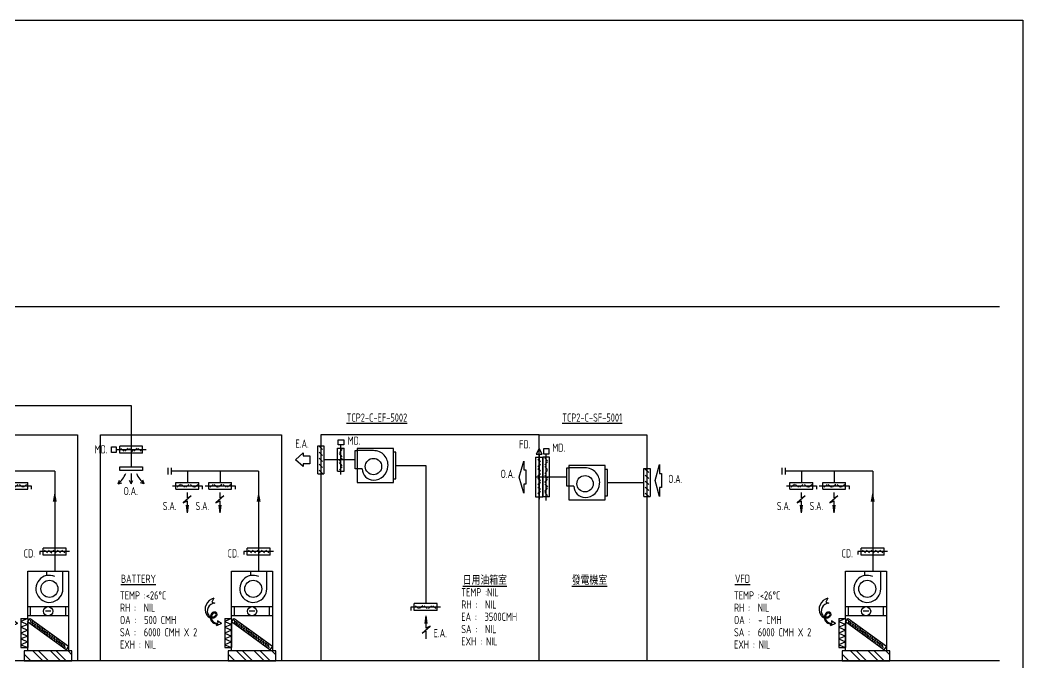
# Model space of a CAD drawing. Extents: x 41366 to 42076, y 84937 to 85507.
# Drawn here: x 41770 to 42076.3, y 85310.8 to 85507.1 of the extents above; entities that cross this region are included whole.
import ezdxf
from ezdxf.enums import TextEntityAlignment as Align

# ---------------------------------------------------------------- set-up
doc = ezdxf.new("R2010")
doc.units = 0
doc.header["$LTSCALE"] = 10
for name, color, linetype in [('A-DETL-01', 1, 'Continuous'), ('ARROW', 91, 'Continuous'), ('ARROW-1', 12, 'Continuous'), ('M-DETL-22', 22, 'Continuous'), ('M-DUCT', 6, 'Continuous'), ('M-DUCT-DAPR', 3, 'Continuous'), ('M-DUCT-FLOW', 2, 'Continuous'), ('M-EQPM-FFU', 3, 'Continuous'), ('M-EXHS-DAPR', 2, 'Continuous'), ('M-EXHS-EQPM', 3, 'Continuous'), ('M-EXHS-TEXT', 4, 'Continuous'), ('M-HVAC-EQPM', 22, 'Continuous'), ('M-HVAC-TEXT', 4, 'Continuous'), ('M-MA-DUCT', 150, 'Continuous'), ('SL', 1, 'Continuous')]:
    doc.layers.add(name, color=color, linetype=linetype)
doc.styles.add('AA-TXT', font='isocp.shx', dxfattribs={"width": 0.8, "bigfont": 'chineset.shx'})
doc.styles.add('STDTEXT', font='isocp.shx', dxfattribs={"bigfont": 'chineset.shx'})

# ---------------------------------------------------------------- blocks, each defined once
blk = doc.blocks.new('VDD')
at = {"layer": 'M-DETL-22'}
for p, q in [((-31.4, -9.4), (-44.9, -20.6)), ((-13.3, -20.6), (-26.8, -9.4)), ((-6.7, -20.6), (6.7, -9.4)), ((25.7, -20.6), (12.3, -9.4)), ((30.9, -20.6), (44.3, -9.4))]:
    blk.add_line(p, q, dxfattribs=at)
at = {"layer": 'M-DETL-22', "const_width": 1.8}
for points in [[(-39.1, -15, 1), (-37.3, -15, 1)], [(-20.9, -15, 1), (-19.1, -15, 1)], [(-0.9, -15, 1), (0.9, -15, 1)], [(18.1, -15, 1), (19.9, -15, 1)], [(36.7, -15, 1), (38.5, -15, 1)]]:
    blk.add_lwpolyline(points, format="xyb", close=True, dxfattribs=at)
at = {"layer": 'M-EXHS-DAPR'}
for p, q in [((-65, -15), (-65, 0)), ((50, 0), (-50, 0)), ((-50, 0), (-50, -30)), ((50, 0), (50, -30)), ((65, -15), (-65, -15)), ((50, -30), (-50, -30))]:
    blk.add_line(p, q, dxfattribs=at)
blk = doc.blocks.new('A$C736A3C6C')
at = {"layer": 'M-DUCT-FLOW'}
for p, q in [((0.52, 5.56), (0.92, 4.24)), ((0.92, 4.24), (1.82, 4.63)), ((7.59, 1.7), (6.25, 1.4)), ((6.25, 1.4), (6.74, 1.01)), ((7.04, 0.12), (6.92, 0.78)), ((7.59, 1.7), (7.04, 0.12))]:
    blk.add_line(p, q, dxfattribs=at)
for centre, radius, start, end in [((3.49, 3.72), 3.49, 148.2926, 255.3353), ((3.57, 2.99), 2.39, 136.7685, 260.7009), ((3.02, 2.46), 2.16, 258.9818, 296.2087), ((3.29, 1.52), 0.897, 263.2815, 301.704), ((4.51, 1.86), 1.18, 115.8626, 185.408), ((5.33, 2.01), 2.01, 187.3911, 322.1263), ((4.51, 1.86), 0.873, 118.7221, 185.408), ((5.34, 2.01), 1.72, 187.6123, 324.6917), ((4.14, 2.12), 0.813, 349.909, 100.4542), ((2.91, 2.28), 1.75, 308.9353, 351.6708), ((4.14, 2.12), 0.506, 349.4581, 95.925), ((2.91, 2.28), 2.05, 309.7232, 351.5183)]:
    blk.add_arc(centre, radius, start, end, dxfattribs=at)
blk = doc.blocks.new('A$C1683610B')
for p, q in [((0, 10.6), (0, 0)), ((-13.4, 0), (-12, 3.7)), ((-13.4, 0), (-9.6, 0.9)), ((0, 0), (-1.8, 3.5)), ((0, 0), (1.8, 3.5)), ((13.4, 0), (9.6, 0.9)), ((13.4, 0), (12, 3.7))]:
    blk.add_line(p, q)
for centre, start, end in [((-28.9, 19.7), 308.2671, 338.6838), ((28.9, 19.7), 201.3162, 231.7329)]:
    blk.add_arc(centre, 25, start, end)
blk = doc.blocks.new('MOI')
blk.add_lwpolyline([(44.2, 12), (44.2, -12), (24.2, -12), (24.2, -20.8), (0, 0), (24.2, 20.8), (24.2, 12)], close=True)
blk = doc.blocks.new('0-S')
at = {"layer": 'M-EXHS-EQPM', "color": 1}
blk.add_lwpolyline([(0, 0), (-291, -79), (-129, -79), (-129, -118), (129, -118), (129, -79), (291, -79), (0, 0)], dxfattribs=at)

msp = doc.modelspace()

# ---------------------------------------------------------------- hatches: boundary and pattern name
at = {"layer": 'M-DUCT-FLOW'}
h = msp.add_hatch(dxfattribs=at)
h.set_pattern_fill('ANSI32', color=256, scale=0.4, style=0)
h.set_pattern_definition([(135, (41855.2677, 85040.9583), (2.694077, 2.694077), []), (135, (41853.4716, 85040.9583), (2.694077, 2.694077), [])])
h.paths.add_polyline_path([(41785.89, 85314.49), (41771.29, 85314.49), (41771.29, 85311.45), (41785.89, 85311.45)])
h = msp.add_hatch(dxfattribs=at)
h.set_pattern_fill('ANSI32', color=256, scale=0.4, style=0)
h.set_pattern_definition([(135, (41917.5405, 85040.9583), (2.694077, 2.694077), []), (135, (41915.7444, 85040.9583), (2.694077, 2.694077), [])])
h.paths.add_polyline_path([(41848.16, 85314.49), (41833.56, 85314.49), (41833.56, 85311.45), (41848.16, 85311.45)])
h = msp.add_hatch(dxfattribs=at)
h.set_pattern_fill('ANSI32', color=256, scale=0.4, style=0)
h.set_pattern_definition([(135, (42105.0774, 85040.9583), (2.694077, 2.694077), []), (135, (42103.2813, 85040.9583), (2.694077, 2.694077), [])])
h.paths.add_polyline_path([(42035.7, 85314.49), (42021.1, 85314.49), (42021.1, 85311.45), (42035.7, 85311.45)])

# ---------------------------------------------------------------- linework, layer by layer
at = {"layer": 'A-DETL-01', "linetype": 'Continuous'}
for p, q in [((42069.17, 85419.53), (41389.94, 85419.53)), ((42069.17, 85311.45), (41389.94, 85311.45))]:
    msp.add_line(p, q, dxfattribs=at)
at = {"layer": 'ARROW'}
for points in [[(41780.64, 85360.07, 1.22, 0, 0), (41780.64, 85363.37, 0, 0, 0)], [(41842.91, 85360.07, 1.22, 0, 0), (41842.91, 85363.37, 0, 0, 0)], [(42030.45, 85360.07, 1.22, 0, 0), (42030.45, 85363.37, 0, 0, 0)]]:
    msp.add_lwpolyline(points, format="xyseb", dxfattribs=at)
at = {"layer": 'DEFPOINTS', "color": 1}
msp.add_lwpolyline([(41365.57, 85507.15), (42076.35, 85507.15), (42076.35, 84936.69), (41365.57, 84936.69)], close=True, dxfattribs=at)
at = {"layer": 'M-DETL-22'}
for p, q in [((41801.76, 85375.53), (41800.82, 85376.32)), ((41803.03, 85376.32), (41802.09, 85375.53)), ((41803.49, 85376.32), (41804.44, 85375.53)), ((41805.77, 85376.32), (41804.83, 85375.53)), ((41806.13, 85376.32), (41807.07, 85375.53)), ((41867.63, 85375.08), (41868.42, 85376.02)), ((41868.42, 85373.81), (41867.63, 85374.75)), ((41868.42, 85373.35), (41867.63, 85372.41)), ((41868.42, 85371.07), (41867.63, 85372.02)), ((41868.42, 85370.71), (41867.63, 85369.77)), ((41931.13, 85372.57), (41930.34, 85373.51)), ((41930.34, 85371.3), (41931.13, 85372.24)), ((41931.13, 85369.9), (41930.34, 85370.84)), ((41930.34, 85368.63), (41931.13, 85369.57)), ((41931.13, 85367.22), (41930.34, 85368.17)), ((41930.34, 85365.96), (41931.13, 85366.9)), ((41930.34, 85365.49), (41931.13, 85364.55)), ((41930.34, 85363.22), (41931.13, 85364.16)), ((41930.34, 85362.86), (41931.13, 85361.92))]:
    msp.add_line(p, q, dxfattribs=at)
at = {"layer": 'M-DETL-22', "const_width": 0.126}
for points in [[(41801.23, 85375.93, -1), (41801.36, 85375.93, -1)], [(41802.5, 85375.93, -1), (41802.63, 85375.93, -1)], [(41803.9, 85375.93, -1), (41804.03, 85375.93, -1)], [(41805.23, 85375.93, -1), (41805.36, 85375.93, -1)], [(41806.54, 85375.93, -1), (41806.66, 85375.93, -1)], [(41868.03, 85375.61, -1), (41868.03, 85375.48, -1)], [(41868.03, 85374.34, -1), (41868.03, 85374.22, -1)], [(41868.03, 85372.94, -1), (41868.03, 85372.81, -1)], [(41868.03, 85371.61, -1), (41868.03, 85371.48, -1)], [(41930.74, 85373.1, 1), (41930.74, 85372.97, 1)], [(41930.74, 85371.83, 1), (41930.74, 85371.71, 1)], [(41868.03, 85370.31, -1), (41868.03, 85370.18, -1)], [(41930.74, 85370.43, 1), (41930.74, 85370.3, 1)], [(41930.74, 85369.16, 1), (41930.74, 85369.04, 1)], [(41930.74, 85367.76, 1), (41930.74, 85367.63, 1)], [(41930.74, 85366.49, 1), (41930.74, 85366.36, 1)], [(41930.74, 85365.09, 1), (41930.74, 85364.96, 1)], [(41930.74, 85363.76, 1), (41930.74, 85363.63, 1)], [(41930.74, 85362.45, 1), (41930.74, 85362.33, 1)]]:
    msp.add_lwpolyline(points, format="xyb", close=True, dxfattribs=at)
at = {"layer": 'M-DUCT'}
for p, q in [((41872.39, 85372.88), (41862.84, 85372.88)), ((41884.78, 85371.15), (41893.94, 85371.15)), ((41893.94, 85371.15), (41893.94, 85328.93)), ((41780.64, 85369.37), (41753.89, 85369.37)), ((41780.64, 85369.37), (41780.64, 85338.81)), ((41815.16, 85370.37), (41815.16, 85368.37)), ((41816.16, 85370.37), (41816.16, 85368.37)), ((41842.91, 85369.37), (41816.16, 85369.37)), ((41821.16, 85369.37), (41821.16, 85365.95)), ((41831.16, 85369.37), (41831.16, 85365.95)), ((41842.91, 85369.37), (41842.91, 85338.81)), ((41937.02, 85367.6), (41927.48, 85367.6)), ((42002.7, 85370.37), (42002.7, 85368.37)), ((42003.7, 85370.37), (42003.7, 85368.37)), ((42030.45, 85369.37), (42003.7, 85369.37)), ((42008.7, 85369.37), (42008.7, 85365.95)), ((42018.7, 85369.37), (42018.7, 85365.95)), ((42030.45, 85369.37), (42030.45, 85338.81)), ((41949.42, 85365.88), (41960.57, 85365.88)), ((41961.49, 85365.88), (41961.52, 85365.88))]:
    msp.add_line(p, q, dxfattribs=at)
at = {"layer": 'M-DUCT-DAPR'}
for p, q in [((41927.48, 85373.68), (41927.48, 85361.53)), ((41927.48, 85373.68), (41929.69, 85373.68)), ((41928.58, 85376.34), (41927.68, 85374.54)), ((41927.68, 85374.54), (41929.48, 85374.54)), ((41929.48, 85374.54), (41928.58, 85376.34)), ((41928.58, 85374.54), (41928.58, 85360.8)), ((41929.69, 85373.68), (41929.69, 85361.53)), ((41928.99, 85372.22), (41928.17, 85372.91)), ((41928.99, 85371.43), (41928.17, 85370.74)), ((41928.99, 85369.38), (41928.17, 85370.07)), ((41928.99, 85368.6), (41928.17, 85367.91)), ((41928.17, 85367.23), (41928.99, 85366.54)), ((41928.99, 85365.9), (41928.17, 85365.21)), ((41928.17, 85364.54), (41928.99, 85363.85)), ((41927.48, 85361.53), (41929.69, 85361.53)), ((41928.99, 85363.21), (41928.17, 85362.52))]:
    msp.add_line(p, q, dxfattribs=at)
for centre, start, end in [((41928.58, 85372.56), 90, 270), ((41928.58, 85371.09), 90, 270), ((41928.58, 85372.56), 270, 90), ((41928.58, 85371.09), 270, 90), ((41928.58, 85369.73), 90, 270), ((41928.58, 85368.25), 90, 270), ((41928.58, 85369.73), 270, 90), ((41928.58, 85368.25), 270, 90), ((41928.58, 85366.89), 0, 180), ((41928.58, 85366.89), 180, 0), ((41928.58, 85365.56), 90, 270), ((41928.58, 85365.56), 270, 90), ((41928.58, 85364.2), 0, 180), ((41928.58, 85364.2), 180, 0), ((41928.58, 85362.86), 90, 270), ((41928.58, 85362.86), 270, 90)]:
    msp.add_arc(centre, 0.103, start, end, dxfattribs=at)
at = {"layer": 'M-DUCT-FLOW'}
for p, q in [((41776.09, 85344.84), (41776.09, 85343.98)), ((41785.19, 85344.84), (41776.09, 85344.84)), ((41777.14, 85343.79), (41777.14, 85345.89)), ((41784.14, 85345.89), (41777.14, 85345.89)), ((41784.14, 85343.79), (41777.14, 85343.79)), ((41778.44, 85344.44), (41777.5, 85345.23)), ((41778.77, 85345.23), (41779.71, 85344.44)), ((41780.17, 85345.23), (41781.11, 85344.44)), ((41781.5, 85345.23), (41782.44, 85344.44)), ((41782.8, 85345.23), (41783.74, 85344.44)), ((41784.14, 85343.79), (41784.14, 85345.89)), ((41838.37, 85344.84), (41838.37, 85343.98)), ((41847.46, 85344.84), (41838.37, 85344.84)), ((41839.42, 85343.79), (41839.42, 85345.89)), ((41846.41, 85345.89), (41839.42, 85345.89)), ((41846.41, 85343.79), (41839.42, 85343.79)), ((41840.71, 85344.44), (41839.77, 85345.23)), ((41841.04, 85345.23), (41841.98, 85344.44)), ((41842.44, 85345.23), (41843.38, 85344.44)), ((41843.78, 85345.23), (41844.72, 85344.44)), ((41845.08, 85345.23), (41846.02, 85344.44)), ((41846.41, 85343.79), (41846.41, 85345.89)), ((42025.9, 85344.84), (42025.9, 85343.98)), ((42035, 85344.84), (42025.9, 85344.84)), ((42026.95, 85343.79), (42026.95, 85345.89)), ((42033.95, 85345.89), (42026.95, 85345.89)), ((42033.95, 85343.79), (42026.95, 85343.79)), ((42028.25, 85344.44), (42027.31, 85345.23)), ((42028.58, 85345.23), (42029.52, 85344.44)), ((42029.98, 85345.23), (42030.92, 85344.44)), ((42031.31, 85345.23), (42032.25, 85344.44)), ((42032.61, 85345.23), (42033.55, 85344.44)), ((42033.95, 85343.79), (42033.95, 85345.89)), ((41772.37, 85314.49), (41772.37, 85323.05)), ((41834.64, 85314.49), (41834.64, 85323.05)), ((42022.18, 85314.49), (42022.18, 85323.05))]:
    msp.add_line(p, q, dxfattribs=at)
at = {"layer": 'M-DUCT-FLOW', "const_width": 0.126}
for points in [[(41777.91, 85344.84, -1), (41778.03, 85344.84, -1)], [(41779.17, 85344.84, -1), (41779.3, 85344.84, -1)], [(41780.58, 85344.84, -1), (41780.7, 85344.84, -1)], [(41781.91, 85344.84, -1), (41782.04, 85344.84, -1)], [(41783.21, 85344.84, -1), (41783.34, 85344.84, -1)], [(41840.18, 85344.84, -1), (41840.31, 85344.84, -1)], [(41841.45, 85344.84, -1), (41841.57, 85344.84, -1)], [(41842.85, 85344.84, -1), (41842.98, 85344.84, -1)], [(41844.18, 85344.84, -1), (41844.31, 85344.84, -1)], [(41845.48, 85344.84, -1), (41845.61, 85344.84, -1)], [(42027.72, 85344.84, -1), (42027.84, 85344.84, -1)], [(42028.98, 85344.84, -1), (42029.11, 85344.84, -1)], [(42030.39, 85344.84, -1), (42030.51, 85344.84, -1)], [(42031.72, 85344.84, -1), (42031.85, 85344.84, -1)], [(42033.02, 85344.84, -1), (42033.15, 85344.84, -1)]]:
    msp.add_lwpolyline(points, format="xyb", close=True, dxfattribs=at)
at = {"layer": 'M-DUCT-FLOW'}
for points in [[(41785.89, 85314.49), (41771.29, 85314.49), (41771.29, 85311.45), (41785.89, 85311.45)], [(41848.16, 85314.49), (41833.56, 85314.49), (41833.56, 85311.45), (41848.16, 85311.45)], [(42035.7, 85314.49), (42021.1, 85314.49), (42021.1, 85311.45), (42035.7, 85311.45)]]:
    msp.add_lwpolyline(points, close=True, dxfattribs=at)
at = {"layer": 'M-EQPM-FFU'}
for p, q in [((41860.95, 85377.15), (41862.84, 85377.15)), ((41860.95, 85368.6), (41860.95, 85377.15)), ((41860.95, 85368.6), (41860.95, 85377.15)), ((41862.84, 85377.15), (41862.84, 85368.6)), ((41927.48, 85373.68), (41927.48, 85361.53)), ((41860.95, 85368.6), (41862.84, 85368.6)), ((41960.57, 85370.16), (41962.47, 85370.16)), ((41960.57, 85361.61), (41960.57, 85370.16)), ((41960.57, 85361.61), (41960.57, 85370.16)), ((41962.47, 85370.16), (41962.47, 85361.61)), ((41960.57, 85361.61), (41962.47, 85361.61))]:
    msp.add_line(p, q, dxfattribs=at)
at = {"layer": 'M-EXHS-DAPR'}
for p, q in [((41807.46, 85376.98), (41800.47, 85376.98)), ((41800.47, 85374.88), (41800.47, 85376.98)), ((41807.46, 85374.88), (41807.46, 85376.98)), ((41868.03, 85368.33), (41868.03, 85377.43)), ((41808.51, 85375.93), (41799.42, 85375.93)), ((41807.46, 85374.88), (41800.47, 85374.88)), ((41866.98, 85369.38), (41866.98, 85376.38)), ((41866.98, 85376.38), (41869.08, 85376.38)), ((41869.08, 85369.38), (41869.08, 85376.38)), ((41929.69, 85361.53), (41929.69, 85373.68)), ((41931.79, 85373.68), (41929.69, 85373.68)), ((41930.74, 85360.48), (41930.74, 85374.73)), ((41931.79, 85361.53), (41931.79, 85373.68)), ((41866.98, 85369.38), (41869.08, 85369.38)), ((41931.79, 85361.53), (41929.69, 85361.53))]:
    msp.add_line(p, q, dxfattribs=at)
for points in [[(41797.92, 85376.8), (41799.42, 85376.8), (41799.42, 85375.06), (41797.92, 85375.06)], [(41868.9, 85378.92), (41868.9, 85377.43), (41867.16, 85377.43), (41867.16, 85378.92)], [(41929.87, 85376.23), (41929.87, 85374.73), (41931.61, 85374.73), (41931.61, 85376.23)], [(41800.47, 85370.68), (41807.46, 85370.68), (41807.46, 85369.58), (41800.47, 85369.58)]]:
    msp.add_lwpolyline(points, close=True, dxfattribs=at)
at = {"layer": 'M-HVAC-EQPM', "color": 1}
for p, q in [((41862.42, 85375.98), (41861.37, 85377.03)), ((41862.42, 85374.15), (41861.37, 85375.2)), ((41877.98, 85375.66), (41873.04, 85375.66)), ((41873.04, 85375.66), (41873.04, 85370.09)), ((41862.42, 85372.32), (41861.37, 85373.37)), ((41862.42, 85370.5), (41861.37, 85371.55)), ((41862.42, 85368.67), (41861.37, 85369.72)), ((41874.55, 85370.09), (41873.04, 85370.09)), ((41942.61, 85370.39), (41937.67, 85370.39)), ((41937.67, 85370.39), (41937.67, 85364.82)), ((41962.04, 85368.98), (41961, 85370.03)), ((41962.04, 85367.16), (41961, 85368.2)), ((41939.19, 85364.82), (41937.67, 85364.82)), ((41962.04, 85365.33), (41961, 85366.38)), ((41962.04, 85363.5), (41961, 85364.55)), ((41962.04, 85361.68), (41961, 85362.72)), ((41778.15, 85338.81), (41778.15, 85337.5)), ((41783.13, 85333.46), (41783.13, 85338.81)), ((41840.43, 85338.81), (41840.43, 85337.5)), ((41845.4, 85333.46), (41845.4, 85338.81)), ((42027.96, 85338.81), (42027.96, 85337.5)), ((42032.94, 85333.46), (42032.94, 85338.81)), ((41773.25, 85325.18), (41773.25, 85328.02)), ((41783.98, 85325.18), (41783.98, 85328.02)), ((41835.53, 85325.18), (41835.53, 85328.02)), ((41846.25, 85325.18), (41846.25, 85328.02)), ((42023.06, 85325.18), (42023.06, 85328.02)), ((42033.79, 85325.18), (42033.79, 85328.02)), ((41779.46, 85326.6), (41777.77, 85326.6)), ((41841.73, 85326.6), (41840.04, 85326.6)), ((42029.27, 85326.6), (42027.58, 85326.6)), ((41770.29, 85324.37), (41772.37, 85324.37)), ((41772.37, 85324.37), (41770.29, 85323.48)), ((41770.29, 85324.37), (41770.29, 85315.51)), ((41770.29, 85323.48), (41772.37, 85322.6)), ((41772.37, 85322.6), (41770.29, 85321.71)), ((41770.29, 85321.71), (41772.37, 85320.82)), ((41772.34, 85323.34), (41773.12, 85324.42)), ((41784.08, 85314.87), (41772.34, 85323.34)), ((41772.37, 85324.37), (41772.37, 85315.51)), ((41773.12, 85324.42), (41784.86, 85315.95)), ((41773.45, 85322.9), (41773.29, 85323.93)), ((41773.97, 85322.53), (41773.81, 85323.55)), ((41774.49, 85322.16), (41774.33, 85323.18)), ((41775.01, 85321.78), (41774.84, 85322.81)), ((41775.53, 85321.41), (41775.36, 85322.43)), ((41776.05, 85321.03), (41775.88, 85322.06)), ((41776.57, 85320.66), (41776.4, 85321.68)), ((41832.56, 85324.37), (41834.64, 85324.37)), ((41834.64, 85324.37), (41832.56, 85323.48)), ((41832.56, 85324.37), (41832.56, 85315.51)), ((41832.56, 85323.48), (41834.64, 85322.6)), ((41834.64, 85322.6), (41832.56, 85321.71)), ((41832.56, 85321.71), (41834.64, 85320.82)), ((41834.62, 85323.34), (41835.39, 85324.42)), ((41846.36, 85314.87), (41834.62, 85323.34)), ((41834.64, 85324.37), (41834.64, 85315.51)), ((41835.39, 85324.42), (41847.13, 85315.95)), ((41835.73, 85322.9), (41835.56, 85323.93)), ((41836.25, 85322.53), (41836.08, 85323.55)), ((41836.76, 85322.16), (41836.6, 85323.18)), ((41837.28, 85321.78), (41837.12, 85322.81)), ((41837.8, 85321.41), (41837.64, 85322.43)), ((41838.32, 85321.03), (41838.15, 85322.06)), ((41838.84, 85320.66), (41838.67, 85321.68)), ((42020.1, 85324.37), (42022.18, 85324.37)), ((42022.18, 85324.37), (42020.1, 85323.48)), ((42020.1, 85324.37), (42020.1, 85315.51)), ((42020.1, 85323.48), (42022.18, 85322.6)), ((42022.18, 85322.6), (42020.1, 85321.71)), ((42020.1, 85321.71), (42022.18, 85320.82)), ((42022.15, 85323.34), (42022.93, 85324.42)), ((42033.89, 85314.87), (42022.15, 85323.34)), ((42022.18, 85324.37), (42022.18, 85315.51)), ((42022.93, 85324.42), (42034.67, 85315.95)), ((42023.26, 85322.9), (42023.1, 85323.93)), ((42023.78, 85322.53), (42023.62, 85323.55)), ((42024.3, 85322.16), (42024.14, 85323.18)), ((42024.82, 85321.78), (42024.65, 85322.81)), ((42025.34, 85321.41), (42025.17, 85322.43)), ((42025.86, 85321.03), (42025.69, 85322.06)), ((42026.38, 85320.66), (42026.21, 85321.68)), ((41772.37, 85320.82), (41770.29, 85319.94)), ((41770.29, 85319.94), (41772.37, 85319.05)), ((41772.37, 85319.05), (41770.29, 85318.17)), ((41777.08, 85320.29), (41776.92, 85321.31)), ((41777.6, 85319.91), (41777.44, 85320.94)), ((41778.12, 85319.54), (41777.96, 85320.56)), ((41778.64, 85319.17), (41778.47, 85320.19)), ((41779.16, 85318.79), (41778.99, 85319.81)), ((41779.68, 85318.42), (41779.51, 85319.44)), ((41780.2, 85318.04), (41780.03, 85319.07)), ((41780.71, 85317.67), (41780.55, 85318.69)), ((41834.64, 85320.82), (41832.56, 85319.94)), ((41832.56, 85319.94), (41834.64, 85319.05)), ((41834.64, 85319.05), (41832.56, 85318.17)), ((41839.36, 85320.29), (41839.19, 85321.31)), ((41839.88, 85319.91), (41839.71, 85320.94)), ((41840.39, 85319.54), (41840.23, 85320.56)), ((41840.91, 85319.17), (41840.75, 85320.19)), ((41841.43, 85318.79), (41841.27, 85319.81)), ((41841.95, 85318.42), (41841.78, 85319.44)), ((41842.47, 85318.04), (41842.3, 85319.07)), ((41842.99, 85317.67), (41842.82, 85318.69)), ((42022.18, 85320.82), (42020.1, 85319.94)), ((42020.1, 85319.94), (42022.18, 85319.05)), ((42022.18, 85319.05), (42020.1, 85318.17)), ((42026.89, 85320.29), (42026.73, 85321.31)), ((42027.41, 85319.91), (42027.25, 85320.94)), ((42027.93, 85319.54), (42027.77, 85320.56)), ((42028.45, 85319.17), (42028.28, 85320.19)), ((42028.97, 85318.79), (42028.8, 85319.81)), ((42029.49, 85318.42), (42029.32, 85319.44)), ((42030.01, 85318.04), (42029.84, 85319.07)), ((42030.52, 85317.67), (42030.36, 85318.69)), ((41770.29, 85318.17), (41772.37, 85317.28)), ((41772.37, 85317.28), (41770.29, 85316.39)), ((41770.29, 85316.39), (41772.37, 85315.51)), ((41770.29, 85315.51), (41772.37, 85315.51)), ((41781.23, 85317.3), (41781.07, 85318.32)), ((41781.75, 85316.92), (41781.59, 85317.94)), ((41782.27, 85316.55), (41782.1, 85317.57)), ((41782.79, 85316.17), (41782.62, 85317.2)), ((41783.31, 85315.8), (41783.14, 85316.82)), ((41783.83, 85315.43), (41783.66, 85316.45)), ((41784.86, 85315.95), (41784.08, 85314.87)), ((41832.56, 85318.17), (41834.64, 85317.28)), ((41834.64, 85317.28), (41832.56, 85316.39)), ((41832.56, 85316.39), (41834.64, 85315.51)), ((41832.56, 85315.51), (41834.64, 85315.51)), ((41843.51, 85317.3), (41843.34, 85318.32)), ((41844.02, 85316.92), (41843.86, 85317.94)), ((41844.54, 85316.55), (41844.38, 85317.57)), ((41845.06, 85316.17), (41844.9, 85317.2)), ((41845.58, 85315.8), (41845.41, 85316.82)), ((41846.1, 85315.43), (41845.93, 85316.45)), ((41847.13, 85315.95), (41846.36, 85314.87)), ((42020.1, 85318.17), (42022.18, 85317.28)), ((42022.18, 85317.28), (42020.1, 85316.39)), ((42020.1, 85316.39), (42022.18, 85315.51)), ((42020.1, 85315.51), (42022.18, 85315.51)), ((42031.04, 85317.3), (42030.88, 85318.32)), ((42031.56, 85316.92), (42031.4, 85317.94)), ((42032.08, 85316.55), (42031.91, 85317.57)), ((42032.6, 85316.17), (42032.43, 85317.2)), ((42033.12, 85315.8), (42032.95, 85316.82)), ((42033.64, 85315.43), (42033.47, 85316.45)), ((42034.67, 85315.95), (42033.89, 85314.87))]:
    msp.add_line(p, q, dxfattribs=at)
at = {"layer": 'M-HVAC-EQPM'}
for points in [[(41873.04, 85370.09), (41872.39, 85370.09), (41872.39, 85375.66), (41873.04, 85375.66)], [(41884.13, 85367.09), (41884.78, 85367.09), (41884.78, 85375.22), (41884.13, 85375.22)], [(41937.67, 85364.82), (41937.02, 85364.82), (41937.02, 85370.39), (41937.67, 85370.39)], [(41948.77, 85361.82), (41949.42, 85361.82), (41949.42, 85369.95), (41948.77, 85369.95)], [(41783.13, 85338.81), (41784.86, 85338.81), (41784.86, 85314.49), (41772.37, 85314.49), (41772.37, 85314.49)], [(41772.37, 85324.37), (41772.37, 85338.81), (41778.15, 85338.81)], [(41845.4, 85338.81), (41847.13, 85338.81), (41847.13, 85314.49), (41834.64, 85314.49), (41834.64, 85314.49)], [(41834.64, 85324.37), (41834.64, 85338.81), (41840.43, 85338.81)], [(42032.94, 85338.81), (42034.67, 85338.81), (42034.67, 85314.49), (42022.18, 85314.49), (42022.18, 85314.49)], [(42022.18, 85324.37), (42022.18, 85338.81), (42027.96, 85338.81)]]:
    msp.add_lwpolyline(points, dxfattribs=at)
for points in [[(41873.04, 85365.96), (41884.13, 85365.96), (41884.13, 85376.35), (41873.04, 85376.35)], [(41937.67, 85360.68), (41948.77, 85360.68), (41948.77, 85371.08), (41937.67, 85371.08)]]:
    msp.add_lwpolyline(points, close=True, dxfattribs=at)
at = {"layer": 'M-HVAC-EQPM', "color": 1}
for points in [[(41778.15, 85338.81), (41783.13, 85338.81)], [(41840.43, 85338.81), (41845.4, 85338.81)], [(42027.96, 85338.81), (42032.94, 85338.81)]]:
    msp.add_lwpolyline(points, dxfattribs=at)
for points in [[(41784.86, 85325.18), (41772.37, 85325.18), (41772.37, 85328.02), (41784.86, 85328.02)], [(41847.13, 85325.18), (41834.64, 85325.18), (41834.64, 85328.02), (41847.13, 85328.02)], [(42034.67, 85325.18), (42022.18, 85325.18), (42022.18, 85328.02), (42034.67, 85328.02)]]:
    msp.add_lwpolyline(points, close=True, dxfattribs=at)
for centre, radius in [((41877.98, 85370.81), 2.5), ((41942.61, 85365.54), 2.5), ((41779, 85333.46), 2.6), ((41841.27, 85333.46), 2.6), ((42028.81, 85333.46), 2.6), ((41778.61, 85326.6), 1.42), ((41840.89, 85326.6), 1.42), ((42028.42, 85326.6), 1.42)]:
    msp.add_circle(centre, radius, dxfattribs=at)
for centre, radius, start, end in [((41878.05, 85371.28), 4.38, 353.7563, 90.9586), ((41878.05, 85371.03), 4.36, 269.0709, 357.1108), ((41877.98, 85370.09), 3.42, 180, 270), ((41942.69, 85366.01), 4.38, 353.7563, 90.9586), ((41942.61, 85364.82), 3.42, 180, 270), ((41942.68, 85365.76), 4.36, 269.0709, 357.1108), ((41779, 85333.46), 4.13, 66.422, 0), ((41841.27, 85333.46), 4.13, 66.422, 0), ((42028.81, 85333.46), 4.13, 66.422, 0)]:
    msp.add_arc(centre, radius, start, end, dxfattribs=at)
at = {"layer": 'M-HVAC-TEXT'}
for p, q in [((41822.29, 85361.88), (41819.81, 85359.72)), ((41821.16, 85361.29), (41821.16, 85362.91)), ((41821.16, 85361.29), (41822.29, 85361.88)), ((41832.29, 85361.88), (41829.81, 85359.72)), ((41831.16, 85361.29), (41831.16, 85362.91)), ((41831.16, 85361.29), (41832.29, 85361.88)), ((42009.83, 85361.88), (42007.34, 85359.72)), ((42008.7, 85361.29), (42008.7, 85362.91)), ((42008.7, 85361.29), (42009.83, 85361.88)), ((42019.83, 85361.88), (42017.34, 85359.72)), ((42018.7, 85361.29), (42018.7, 85362.91)), ((42018.7, 85361.29), (42019.83, 85361.88)), ((41819.81, 85359.72), (41821.16, 85360.37)), ((41821.16, 85356.65), (41820.85, 85358.99)), ((41821.16, 85356.65), (41821.16, 85360.37)), ((41821.16, 85356.65), (41821.47, 85358.99)), ((41829.81, 85359.72), (41831.16, 85360.37)), ((41831.16, 85356.65), (41830.85, 85358.99)), ((41831.16, 85356.65), (41831.16, 85360.37)), ((41831.16, 85356.65), (41831.47, 85358.99)), ((42007.34, 85359.72), (42008.7, 85360.37)), ((42008.7, 85356.65), (42008.39, 85358.99)), ((42008.7, 85356.65), (42008.7, 85360.37)), ((42008.7, 85356.65), (42009.01, 85358.99)), ((42017.34, 85359.72), (42018.7, 85360.37)), ((42018.7, 85356.65), (42018.39, 85358.99)), ((42018.7, 85356.65), (42018.7, 85360.37)), ((42018.7, 85356.65), (42019.01, 85358.99)), ((41893.94, 85325.17), (41893.63, 85322.83)), ((41893.94, 85325.17), (41893.94, 85321.45)), ((41893.94, 85325.17), (41894.25, 85322.83)), ((41892.81, 85319.94), (41895.3, 85322.1)), ((41895.3, 85322.1), (41893.94, 85321.45)), ((41893.94, 85320.53), (41892.81, 85319.94)), ((41893.94, 85320.53), (41893.94, 85318.22))]:
    msp.add_line(p, q, dxfattribs=at)
at = {"layer": 'M-MA-DUCT'}
for p, q in [((41394.76, 85389.48), (41803.97, 85389.48)), ((41803.97, 85389.48), (41803.97, 85370.68))]:
    msp.add_line(p, q, dxfattribs=at)
at = {"layer": 'SL'}
for p, q in [((41928.58, 85380.45), (41861.9, 85380.45)), ((41861.9, 85380.45), (41861.9, 85311.45)), ((41928.58, 85311.45), (41928.58, 85380.45)), ((41928.58, 85380.45), (41961.52, 85380.45)), ((41961.52, 85380.45), (41961.52, 85311.45)), ((41961.52, 85311.45), (41928.58, 85311.45))]:
    msp.add_line(p, q, dxfattribs=at)
for points in [[(41732.35, 85380.45), (41732.35, 85380.45), (41787.59, 85380.45), (41787.59, 85311.45), (41732.35, 85311.45), (41732.35, 85380.45)], [(41794.62, 85380.45), (41794.62, 85380.45), (41849.86, 85380.45), (41849.86, 85311.45), (41794.62, 85311.45), (41794.62, 85380.45)]]:
    msp.add_lwpolyline(points, dxfattribs=at)

# ---------------------------------------------------------------- block references
at = {"layer": 'ARROW-1', "xscale": -0.01679999999998927, "yscale": 0.01679999999998927, "zscale": 0.01679999999998927, "rotation": 90}
for p in [(41922.53, 85367.6), (41964.01, 85366.55)]:
    msp.add_blockref('0-S', p, dxfattribs=at)
at = {"layer": 'M-DUCT', "yscale": 0.07000000000016371, "zscale": 0.07000000000016371, "rotation": 180}
for p, xscale in [((41768.89, 85363.85), 0.07000000000016371), ((41821.16, 85363.85), 0.07000000000016371), ((41831.16, 85363.85), 0.07000000000016371), ((42008.7, 85363.85), 0.07000000000016371), ((42018.7, 85363.85), 0.07000000000016371), ((41893.94, 85326.83), -0.07000000000016371)]:
    msp.add_blockref('VDD', p, dxfattribs=dict(at, xscale=xscale))
at = {"layer": 'M-DUCT', "rotation": 315.0127901287279}
for p in [(41762.69, 85327.07), (41824.96, 85327.07), (42012.5, 85327.07)]:
    msp.add_blockref('A$C736A3C6C', p, dxfattribs=at)
at = {"layer": 'M-EQPM-FFU', "xscale": 0.09999999999990905, "yscale": 0.09999999999990905, "zscale": 0.09999999999990905}
msp.add_blockref('MOI', (41854.14, 85372.88), dxfattribs=at)
at = {"layer": 'M-HVAC-TEXT', "xscale": 0.2965592208008729, "yscale": 0.2965592208008729, "zscale": 0.2965592208008729}
msp.add_blockref('A$C1683610B', (41803.97, 85365.54), dxfattribs=at)

# ---------------------------------------------------------------- texts
at = {"layer": 'M-EXHS-TEXT', "linetype": 'Continuous', "width": 0.8}
for s, style, p in [('%%UTCP2-C-EF-5002', 'STDTEXT', (41888.29, 85385.76)), ('%%UTCP2-C-SF-5001', 'STDTEXT', (41953.92, 85385.76)), ('O.A.', 'STDTEXT', (41921.17, 85368.57)), ('O.A.', 'STDTEXT', (41972.35, 85367.03)), ('CD.', 'AA-TXT', (41774.61, 85344.27)), ('CD.', 'AA-TXT', (41836.88, 85344.27)), ('CD.', 'AA-TXT', (42024.42, 85344.27))]:
    msp.add_text(s, height=2.5, dxfattribs=dict(at, style=style)).set_placement(p, align=Align.MIDDLE_RIGHT)
for s, style, p in [('MD.', 'STDTEXT', (41870.1, 85378.72)), ('MD.', 'STDTEXT', (41792.82, 85376.06)), ('E.A.', 'STDTEXT', (41854.14, 85377.81)), ('FD.', 'STDTEXT', (41922.47, 85377.59)), ('MD.', 'STDTEXT', (41932.59, 85376.55)), ('O.A.', 'STDTEXT', (41801.67, 85363.32)), ('S.A.', 'AA-TXT', (41813.63, 85358.76)), ('S.A.', 'AA-TXT', (41823.63, 85358.76)), ('S.A.', 'AA-TXT', (42001.17, 85358.76)), ('S.A.', 'AA-TXT', (42011.17, 85358.76)), ('%%UBATTERY', 'AA-TXT', (41800.86, 85336.53)), ('%%U日用油箱室', 'STDTEXT', (41905.26, 85335.99)), ('%%U發電機室', 'STDTEXT', (41938.55, 85335.99)), ('%%UVFD', 'AA-TXT', (41988.4, 85336.53)), ('TEMP :<26%%DC', 'AA-TXT', (41800.55, 85331.45)), ('TEMP :NIL', 'STDTEXT', (41904.79, 85332.42)), ('TEMP :<26%%DC', 'AA-TXT', (41988.09, 85331.45)), ('RH :  NIL', 'AA-TXT', (41800.55, 85327.7)), ('RH :  NIL', 'STDTEXT', (41904.79, 85328.67)), ('RH :  NIL', 'AA-TXT', (41988.09, 85327.7)), ('OA :  500 CMH', 'AA-TXT', (41800.55, 85323.95)), ('EA :  3500CMH', 'STDTEXT', (41904.79, 85324.92)), ('OA :  - CMH', 'AA-TXT', (41988.09, 85323.95)), ('SA :  NIL', 'STDTEXT', (41904.79, 85321.17)), ('SA :  6000 CMH X 2', 'AA-TXT', (41800.55, 85320.2)), ('E.A.', 'STDTEXT', (41896.33, 85319.91)), ('EXH : NIL', 'STDTEXT', (41904.79, 85317.42)), ('SA :  6000 CMH X 2', 'AA-TXT', (41988.09, 85320.2)), ('EXH : NIL', 'AA-TXT', (41800.55, 85316.45)), ('EXH : NIL', 'AA-TXT', (41988.09, 85316.45))]:
    msp.add_text(s, height=2.5, dxfattribs=dict(at, style=style)).set_placement(p, align=Align.MIDDLE_LEFT)

doc.saveas('drawing.dxf')
